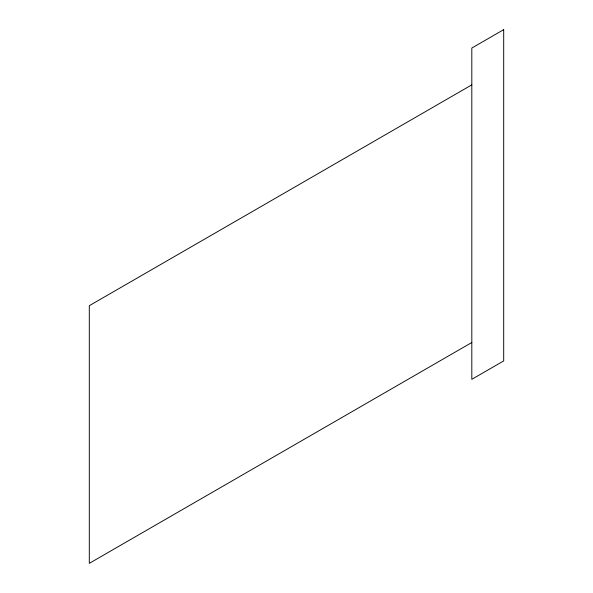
<?xml version="1.0" encoding="UTF-8"?>
<svg xmlns="http://www.w3.org/2000/svg" width="593" height="593" viewBox="0 0 593 593"><rect width="100%" height="100%" fill="white"/><g stroke="black" fill="none" stroke-linecap="round" stroke-linejoin="round"><path stroke-width="0.89" d="M471.813 84.858L89.306 305.699L89.306 563.35L471.813 342.509M503.694 29.65L471.813 48.055L471.813 379.32L503.694 360.915L503.694 29.65"/></g></svg>
